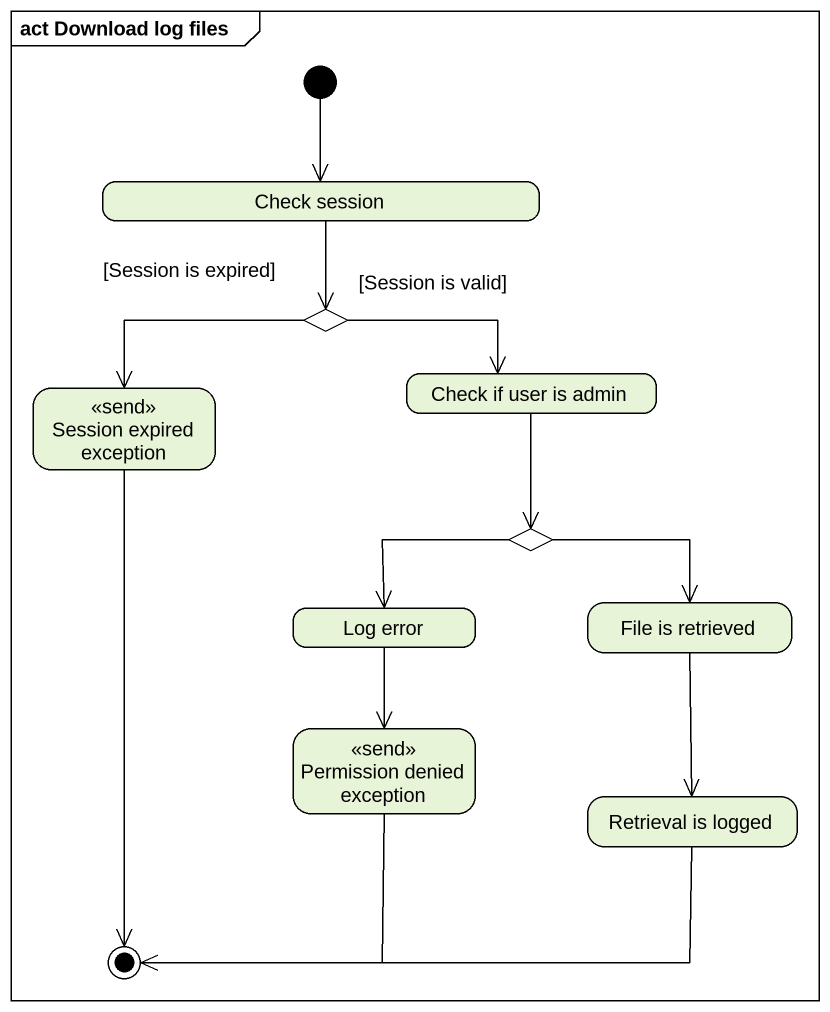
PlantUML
@startuml
mainframe act Download log files
hide empty description
state "Check session" as Check_session
state choice1 <<choice>>
state "Session expired exception" as Session_expired_exception <<send>>
state "Check if user is admin" as Check_if_user_is_admin
state choice2 <<choice>>
state "Log error" as Log_error
state "File is retrieved" as File_is_retrieved
state "Permission denied exception" as Permission_denied_exception <<send>>
state "Retrieval is logged" as Retrieval_is_logged
[*] --> Check_session
Check_session --> choice1
choice1 -left-> Session_expired_exception
choice1 -right-> Check_if_user_is_admin : [Session is valid]
Check_if_user_is_admin --> choice2
choice2 --> Log_error
choice2 -right-> File_is_retrieved
Log_error --> Permission_denied_exception
File_is_retrieved --> Retrieval_is_logged
Session_expired_exception --> [*] : [Session is expired]
Permission_denied_exception --> [*]
Retrieval_is_logged -left-> [*]
@enduml
